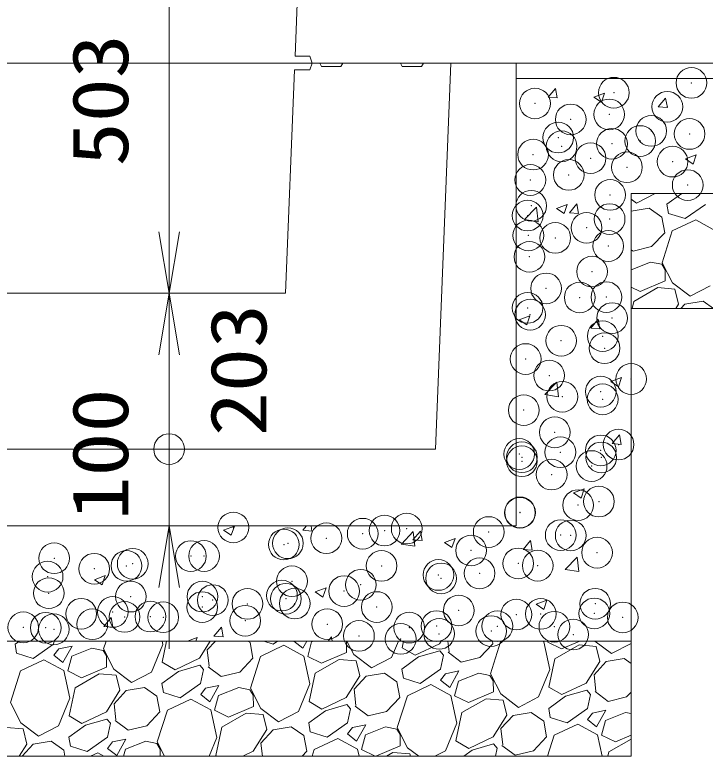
# Model space of a CAD drawing. Units: millimetres at full size. Extents: x 0 to 33600, y -55520 to -31760.
# Drawn here: x 17552 to 18451, y -50471 to -49505 of the extents above; entities that cross this region are included whole.
import ezdxf
from ezdxf.enums import TextEntityAlignment as Align

# ---------------------------------------------------------------- set-up
doc = ezdxf.new("R2010")
doc.units = ezdxf.units.MM
doc.header["$LTSCALE"] = 80.0044
doc.header["$PDMODE"] = 32
doc.header["$PDSIZE"] = 40
for name, color, linetype, lineweight in [('0_2', 4, 'Continuous', 13), ('寸法', 6, 'Continuous', 13), ('ﾊｯﾁﾝｸﾞ', 4, 'Continuous', 9)]:
    doc.layers.add(name, color=color, linetype=linetype, lineweight=lineweight)
doc.styles.add('ＭＳ ゴシック', font='')
doc.styles.get('ＭＳ ゴシック').set_extended_font_data('MS Gothic')

# ---------------------------------------------------------------- blocks, each defined once
blk = doc.blocks.new('open_arrow')
at = {"color": 0, "linetype": 'Continuous', "lineweight": -2}
blk.add_lwpolyline([(7.5, 1.25), (0, 0), (7.5, -1.25)], dxfattribs=at)
blk = doc.blocks.new('dimension_origin')
at = {"color": 0, "linetype": 'Continuous', "lineweight": -2}
blk.add_circle((0, 0), 1.25, dxfattribs=at)

msp = doc.modelspace()

# ---------------------------------------------------------------- linework, layer by layer
at = {"layer": '0_2', "color": 3}
for points in [[(16752, -49568), (20358, -49568), (20358, -47112), (16752, -47112)], [(17917.24, -49559), (17936.52, -49559), (17939.52, -49568), (17270.48, -49568), (17273.48, -49559), (17292.76, -49559), (17285, -49365), (17925, -49365)]]:
    msp.add_lwpolyline(points, close=True, dxfattribs=at)
msp.add_lwpolyline([(17109.96, -50071), (18100.04, -50071), (18120.04, -49568), (18084.38, -49568), (18081.88, -49572.5), (18056.88, -49572.5), (18054.38, -49568), (17979.38, -49568), (17976.88, -49572.5), (17951.88, -49572.5), (17949.38, -49568), (17939.52, -49568), (17936.52, -49577), (17916.52, -49577), (17905, -49868), (17305, -49868)], dxfattribs=at)
at = {"layer": '0_2', "color": 7}
for points in [[(20358, -49568), (18205, -49568), (18205, -49588), (20358, -49588)], [(16605, -49588), (16605, -49738), (16855, -49738), (16855, -50321), (18355, -50321), (18355, -49738), (20505, -49738), (20505, -49588), (18205, -49588), (18205, -50171), (17005, -50171), (17005, -49588)], [(18355, -49738), (20505, -49738), (20505, -49888), (18355, -49888)], [(16855, -50321), (18355, -50321), (18355, -50471), (16855, -50471)]]:
    msp.add_lwpolyline(points, close=True, dxfattribs=at)
at = {"layer": '寸法'}
for p, q in [((17753.33, -49365), (17753.33, -49868)), ((17753.33, -50071), (17753.33, -49868)), ((17753.33, -49991), (17753.33, -50331))]:
    msp.add_line(p, q, dxfattribs=at)
at = {"layer": 'ﾊｯﾁﾝｸﾞ'}
for p, q in [((18246.75, -49612.52), (18256.39, -49601.03)), ((18258.71, -49613.57), (18256.39, -49601.03)), ((18306.35, -49612.47), (18320.35, -49607.1)), ((18316.29, -49619.18), (18320.35, -49607.1)), ((18246.75, -49612.52), (18258.71, -49613.56)), ((18306.35, -49612.47), (18316.3, -49619.18)), ((18390.2, -49625.07), (18399.85, -49613.58)), ((18402.16, -49626.12), (18399.84, -49613.58)), ((18390.2, -49625.07), (18402.16, -49626.12)), ((18425.73, -49693), (18439.73, -49687.62)), ((18435.68, -49699.71), (18439.73, -49687.62)), ((18425.73, -49693), (18435.68, -49699.71)), ((18355, -49745.46), (18361.84, -49750.65)), ((18361.84, -49750.65), (18386.37, -49738)), ((18420.75, -49738), (18401.44, -49752.03)), ((18216.11, -49771.99), (18231.69, -49755.76)), ((18233.87, -49774.77), (18231.66, -49755.78)), ((18257.68, -49757.5), (18271.69, -49752.13)), ((18267.63, -49764.21), (18271.69, -49752.13)), ((18274.5, -49762.96), (18284.14, -49751.47)), ((18286.46, -49764), (18284.14, -49751.47)), ((18403.4, -49763.83), (18401.44, -49752.03)), ((18451.62, -49752.16), (18425.14, -49770.68)), ((18257.68, -49757.5), (18267.63, -49764.21)), ((18274.5, -49762.96), (18286.46, -49764)), ((18355, -49761.09), (18378.54, -49757.17)), ((18378.54, -49757.17), (18394.91, -49768.73)), ((18425.14, -49770.68), (18403.4, -49763.83)), ((18216.09, -49772.02), (18233.87, -49774.77)), ((18398.65, -49789.21), (18394.91, -49768.73)), ((18439.04, -49772.35), (18408.54, -49786.73)), ((18464.97, -49786.48), (18439.04, -49772.35)), ((18381.54, -49807.17), (18398.65, -49789.21)), ((18408.54, -49786.73), (18395.35, -49828.29)), ((18355, -49811.19), (18357.43, -49813.01)), ((18357.43, -49813.01), (18381.54, -49807.17)), ((18380.24, -49827.32), (18355, -49837.24)), ((18394.84, -49830.2), (18380.24, -49827.32)), ((18399.04, -49837.48), (18394.84, -49830.2)), ((18395.35, -49828.29), (18408.84, -49854.45)), ((18399.28, -49851.89), (18399.04, -49837.48)), ((18366.87, -49865.75), (18399.28, -49851.89)), ((18355, -49859.88), (18366.87, -49865.75)), ((18358.24, -49878.82), (18389.77, -49860.62)), ((18389.77, -49860.62), (18411.83, -49862.43)), ((18408.84, -49854.45), (18431.84, -49871.89)), ((18411.83, -49862.43), (18416.78, -49882.2)), ((18431.84, -49871.89), (18458, -49858.4)), ((18356.29, -49888), (18358.24, -49878.82)), ((18416.78, -49882.2), (18413.11, -49888)), ((18424.94, -49882.34), (18448.54, -49878.41)), ((18448.54, -49878.41), (18462.12, -49888)), ((18419.73, -49888), (18424.94, -49882.34)), ((18209.02, -49902.53), (18223.02, -49897.16)), ((18218.97, -49909.24), (18223.02, -49897.16)), ((18209.02, -49902.53), (18218.97, -49909.24)), ((18302.25, -49913.4), (18311.89, -49901.91)), ((18314.21, -49914.44), (18311.89, -49901.91)), ((18302.25, -49913.4), (18314.21, -49914.44)), ((18328.4, -49983.06), (18342.41, -49977.68)), ((18338.35, -49989.77), (18342.41, -49977.68)), ((18242.63, -49999.92), (18258.2, -49983.68)), ((18260.39, -50002.7), (18258.18, -49983.71)), ((18328.4, -49983.06), (18338.35, -49989.77)), ((18242.6, -49999.94), (18260.39, -50002.7)), ((18330, -50063.83), (18339.64, -50052.34)), ((18341.96, -50064.88), (18339.64, -50052.34)), ((18330, -50063.83), (18341.96, -50064.88)), ((18279.74, -50128.09), (18293.74, -50122.71)), ((18289.69, -50134.8), (18293.74, -50122.71)), ((18279.74, -50128.09), (18289.69, -50134.8)), ((17824.27, -50176.58), (17838.27, -50171.2)), ((17834.22, -50183.29), (17838.27, -50171.2)), ((17927.4, -50176.62), (17932.11, -50171)), ((17939.35, -50177.67), (17938.12, -50171)), ((17824.27, -50176.58), (17834.22, -50183.29)), ((17927.4, -50176.62), (17939.35, -50177.67)), ((18055.69, -50194.74), (18071.27, -50178.51)), ((18070.85, -50189.17), (18080.49, -50177.68)), ((18073.46, -50197.52), (18071.25, -50178.53)), ((18082.8, -50190.22), (18080.49, -50177.68)), ((18070.85, -50189.17), (18082.8, -50190.22)), ((18111.69, -50192.59), (18125.7, -50187.22)), ((18121.64, -50199.3), (18125.7, -50187.22)), ((18214.3, -50201.72), (18223.94, -50190.23)), ((18226.25, -50202.77), (18223.94, -50190.23)), ((18055.67, -50194.77), (18073.46, -50197.53)), ((18111.69, -50192.59), (18121.64, -50199.3)), ((18214.3, -50201.72), (18226.25, -50202.77)), ((18269.14, -50227.85), (18284.72, -50211.61)), ((18286.9, -50230.63), (18284.69, -50211.63)), ((18269.12, -50227.87), (18286.9, -50230.63)), ((17656.22, -50241.08), (17670.23, -50235.71)), ((17666.17, -50247.79), (17670.23, -50235.71)), ((17656.22, -50241.08), (17666.17, -50247.79)), ((17943.65, -50257.1), (17957.65, -50251.72)), ((17943.65, -50257.1), (17953.6, -50263.81)), ((17953.6, -50263.81), (17957.65, -50251.72)), ((18231.08, -50273.12), (18245.08, -50267.74)), ((18241.02, -50279.83), (18245.08, -50267.74)), ((18231.08, -50273.12), (18241.02, -50279.83)), ((17668.24, -50301.96), (17677.88, -50290.47)), ((17680.2, -50303.01), (17677.88, -50290.47)), ((17668.24, -50301.96), (17680.2, -50303)), ((17811.69, -50314.51), (17821.34, -50303.02)), ((17823.65, -50315.56), (17821.34, -50303.02)), ((17777.19, -50321), (17789.61, -50316.23)), ((17788.01, -50321), (17789.61, -50316.23)), ((17811.69, -50314.51), (17823.65, -50315.56)), ((17960.23, -50321), (17964.79, -50315.57)), ((17965.79, -50321), (17964.79, -50315.57)), ((17558.28, -50321), (17552.73, -50325.03)), ((17554.7, -50336.83), (17552.73, -50325.03)), ((17602.92, -50325.16), (17576.43, -50343.68)), ((17603.8, -50321), (17602.92, -50325.16)), ((17671.16, -50321), (17667.89, -50331.29)), ((17730.54, -50361.4), (17745.31, -50325.39)), ((17744.2, -50348.66), (17750.08, -50321)), ((17745.31, -50325.39), (17744.36, -50321)), ((17806.89, -50321), (17792.8, -50343.24)), ((17802.82, -50332.6), (17813.51, -50321)), ((17855.9, -50321), (17858.7, -50322.97)), ((17862.43, -50343.45), (17858.7, -50322.97)), ((17888.92, -50324.92), (17876.47, -50321)), ((17894.53, -50321), (17888.92, -50324.92)), ((17915.88, -50321), (17927.49, -50330.14)), ((17927.49, -50330.14), (17932.57, -50321)), ((17938.92, -50321.92), (17933.79, -50341.05)), ((17941.27, -50321), (17938.92, -50321.92)), ((17984.07, -50321.72), (17983.65, -50321)), ((17984.3, -50336.13), (17984.07, -50321.72)), ((17984.74, -50321), (17993.87, -50338.7)), ((18043.03, -50342.64), (18051.91, -50321)), ((18056.69, -50329.91), (18058.58, -50321)), ((18105.29, -50324.48), (18073.58, -50339.56)), ((18107.49, -50321), (18105.29, -50324.48)), ((18117.84, -50335.02), (18116.16, -50321)), ((18157.81, -50342.65), (18174.92, -50324.69)), ((18184.81, -50322.22), (18171.62, -50363.78)), ((18174.92, -50324.69), (18174.25, -50321)), ((18187.39, -50321), (18184.81, -50322.22)), ((18241.24, -50321.97), (18239.47, -50321)), ((18249.04, -50357.88), (18241.24, -50321.97)), ((18246.63, -50321), (18246.28, -50322.29)), ((18246.28, -50322.29), (18264.38, -50331.24)), ((18255.76, -50344.3), (18287.28, -50326.1)), ((18264.38, -50331.24), (18288.32, -50321)), ((18287.28, -50326.1), (18309.34, -50327.91)), ((18307.75, -50321), (18329.35, -50337.38)), ((18329.35, -50337.38), (18355, -50324.15)), ((17609.54, -50331.03), (17603.16, -50339.57)), ((17626.89, -50327.48), (17609.54, -50331.03)), ((17615.01, -50348.89), (17626.89, -50327.48)), ((17652.78, -50330.32), (17626.43, -50340.68)), ((17667.38, -50333.2), (17652.78, -50330.32)), ((17671.58, -50340.48), (17667.38, -50333.2)), ((17667.89, -50331.29), (17681.38, -50357.45)), ((17805.35, -50353.77), (17802.82, -50332.6)), ((17902.82, -50326.6), (17872.32, -50340.97)), ((17928.76, -50340.72), (17902.82, -50326.6)), ((17951.89, -50350), (17984.3, -50336.13)), ((18073.58, -50339.56), (18056.69, -50329.91)), ((18105.85, -50333.86), (18078.1, -50341.79)), ((18110.56, -50339.22), (18105.85, -50333.86)), ((18116.62, -50335.72), (18133.7, -50348.49)), ((18309.34, -50327.91), (18314.29, -50347.69)), ((17576.43, -50343.68), (17554.7, -50336.83)), ((17590.33, -50345.35), (17559.83, -50359.73)), ((17616.27, -50359.48), (17590.33, -50345.35)), ((17603.16, -50339.57), (17615.01, -50348.89)), ((17626.43, -50340.68), (17621.31, -50359.8)), ((17671.82, -50354.89), (17671.58, -50340.48)), ((17792.8, -50343.24), (17761.09, -50358.31)), ((17845.32, -50361.41), (17862.43, -50343.45)), ((17872.32, -50340.97), (17859.14, -50382.53)), ((17936.56, -50376.63), (17928.76, -50340.72)), ((17933.79, -50341.05), (17951.89, -50350)), ((17943.27, -50363.06), (17974.79, -50344.86)), ((17974.79, -50344.86), (17996.85, -50346.67)), ((17993.87, -50338.7), (18016.87, -50356.13)), ((18016.87, -50356.13), (18043.03, -50342.64)), ((18078.1, -50341.79), (18056.46, -50357.52)), ((18110.56, -50339.22), (18106.65, -50357.64)), ((18133.7, -50348.49), (18157.81, -50342.65)), ((18247.93, -50381.15), (18255.76, -50344.3)), ((18322.45, -50347.83), (18346.05, -50343.9)), ((18346.05, -50343.9), (18355, -50350.22)), ((17639.41, -50368.75), (17671.82, -50354.89)), ((17761.09, -50358.31), (17744.2, -50348.66)), ((17793.36, -50352.61), (17765.61, -50360.55)), ((17798.08, -50357.97), (17793.36, -50352.61)), ((17804.14, -50354.47), (17821.21, -50367.25)), ((17996.85, -50346.67), (18001.8, -50366.44)), ((18314.29, -50347.69), (18296.53, -50375.72)), ((18306.56, -50365.09), (18322.45, -50347.83)), ((17559.83, -50359.73), (17546.65, -50401.29)), ((17624.07, -50395.39), (17616.27, -50359.48)), ((17621.31, -50359.8), (17639.41, -50368.75)), ((17630.78, -50381.82), (17662.31, -50363.62)), ((17662.31, -50363.62), (17684.37, -50365.43)), ((17681.38, -50357.45), (17704.38, -50374.89)), ((17704.38, -50374.89), (17730.54, -50361.4)), ((17765.61, -50360.55), (17743.98, -50376.28)), ((17798.08, -50357.97), (17794.16, -50376.4)), ((17821.21, -50367.25), (17845.32, -50361.41)), ((17935.45, -50399.91), (17943.27, -50363.06)), ((18009.97, -50366.58), (18033.57, -50362.66)), ((18033.57, -50362.66), (18049.94, -50374.22)), ((18058.43, -50369.32), (18056.46, -50357.52)), ((18106.65, -50357.64), (18080.16, -50376.17)), ((18113.28, -50363.52), (18106.89, -50372.05)), ((18130.62, -50359.97), (18113.28, -50363.52)), ((18118.74, -50381.38), (18130.62, -50359.97)), ((18156.51, -50362.8), (18130.16, -50373.17)), ((18171.11, -50365.69), (18156.51, -50362.8)), ((18171.62, -50363.78), (18185.11, -50389.94)), ((18234.27, -50393.89), (18249.04, -50357.88)), ((18309.08, -50386.26), (18306.56, -50365.09)), ((17684.37, -50365.43), (17689.32, -50385.2)), ((18001.8, -50366.44), (17984.04, -50394.48)), ((17994.07, -50383.84), (18009.97, -50366.58)), ((18053.68, -50394.69), (18049.94, -50374.22)), ((18080.16, -50376.17), (18058.43, -50369.32)), ((18106.89, -50372.05), (18118.74, -50381.38)), ((18130.16, -50373.17), (18125.04, -50392.29)), ((18175.31, -50372.97), (18171.11, -50365.69)), ((18175.55, -50387.38), (18175.31, -50372.97)), ((17622.96, -50418.66), (17630.78, -50381.82)), ((17697.48, -50385.34), (17721.08, -50381.41)), ((17721.08, -50381.41), (17737.45, -50392.97)), ((17745.94, -50388.07), (17743.98, -50376.28)), ((17794.16, -50376.4), (17767.68, -50394.92)), ((17800.79, -50382.27), (17794.4, -50390.81)), ((17818.14, -50378.72), (17800.79, -50382.27)), ((17806.25, -50400.14), (17818.14, -50378.72)), ((17844.02, -50381.56), (17817.68, -50391.92)), ((17858.62, -50384.45), (17844.02, -50381.56)), ((17862.82, -50391.72), (17858.62, -50384.45)), ((17859.14, -50382.53), (17872.62, -50408.7)), ((17921.78, -50412.64), (17936.56, -50376.63)), ((17996.59, -50405.02), (17994.07, -50383.84)), ((18094.06, -50377.84), (18063.57, -50392.22)), ((18120, -50391.97), (18094.06, -50377.84)), ((18264.82, -50390.8), (18247.93, -50381.15)), ((18296.53, -50375.72), (18264.82, -50390.8)), ((17689.32, -50385.2), (17671.56, -50413.24)), ((17681.58, -50402.6), (17697.48, -50385.34)), ((17741.19, -50413.45), (17737.45, -50392.97)), ((17767.68, -50394.92), (17745.94, -50388.07)), ((17794.4, -50390.81), (17806.25, -50400.14)), ((17817.68, -50391.92), (17812.55, -50411.05)), ((17863.06, -50406.13), (17862.82, -50391.72)), ((18063.57, -50392.22), (18050.38, -50433.78)), ((18127.8, -50427.88), (18120, -50391.97)), ((18125.04, -50392.29), (18143.14, -50401.24)), ((18143.14, -50401.24), (18175.55, -50387.38)), ((18185.11, -50389.94), (18208.11, -50407.38)), ((18208.11, -50407.38), (18234.27, -50393.89)), ((18269.34, -50393.04), (18247.71, -50408.76)), ((18297.09, -50385.1), (18269.34, -50393.04)), ((18301.81, -50390.46), (18297.09, -50385.1)), ((18301.81, -50390.46), (18297.89, -50408.89)), ((18307.87, -50386.96), (18324.94, -50399.74)), ((18324.94, -50399.74), (18349.05, -50393.9)), ((18349.05, -50393.9), (18355, -50387.66)), ((17546.65, -50401.29), (17560.14, -50427.45)), ((17609.3, -50431.4), (17624.07, -50395.39)), ((17684.11, -50423.77), (17681.58, -50402.6)), ((17781.58, -50396.6), (17751.08, -50410.97)), ((17807.51, -50410.72), (17781.58, -50396.6)), ((17952.33, -50409.56), (17935.45, -50399.91)), ((17984.04, -50394.48), (17952.33, -50409.56)), ((18036.57, -50412.65), (18053.68, -50394.69)), ((18134.51, -50414.3), (18166.04, -50396.1)), ((18166.04, -50396.1), (18188.1, -50397.91)), ((18188.1, -50397.91), (18193.05, -50417.69)), ((17671.56, -50413.24), (17639.85, -50428.31)), ((17724.08, -50431.41), (17741.19, -50413.45)), ((17751.08, -50410.97), (17737.89, -50452.53)), ((17815.31, -50446.63), (17807.51, -50410.72)), ((17812.55, -50411.05), (17830.65, -50420)), ((17830.65, -50420), (17863.06, -50406.13)), ((17872.62, -50408.7), (17895.62, -50426.13)), ((17895.62, -50426.13), (17921.78, -50412.64)), ((17956.86, -50411.79), (17935.22, -50427.52)), ((17984.61, -50403.86), (17956.86, -50411.79)), ((17989.32, -50409.22), (17984.61, -50403.86)), ((17989.32, -50409.22), (17985.41, -50427.64)), ((17995.38, -50405.72), (18012.46, -50418.49)), ((18012.46, -50418.49), (18036.57, -50412.65)), ((18249.67, -50420.56), (18247.71, -50408.76)), ((18297.89, -50408.89), (18271.41, -50427.41)), ((18321.87, -50411.21), (18304.52, -50414.76)), ((18309.98, -50432.62), (18321.87, -50411.21)), ((17639.85, -50428.31), (17622.96, -50418.66)), ((17672.12, -50422.61), (17644.37, -50430.55)), ((17676.83, -50427.97), (17672.12, -50422.61)), ((17822.03, -50433.06), (17853.55, -50414.86)), ((17853.55, -50414.86), (17875.61, -50416.67)), ((17875.61, -50416.67), (17880.56, -50436.44)), ((18126.69, -50451.15), (18134.51, -50414.3)), ((18193.05, -50417.69), (18175.29, -50445.72)), ((18185.31, -50435.09), (18201.21, -50417.83)), ((18201.21, -50417.83), (18224.81, -50413.9)), ((18224.81, -50413.9), (18241.18, -50425.46)), ((18271.41, -50427.41), (18249.67, -50420.56)), ((18304.52, -50414.76), (18298.13, -50423.3)), ((18347.75, -50414.05), (18321.41, -50424.41)), ((18355, -50415.48), (18347.75, -50414.05)), ((17560.14, -50427.45), (17583.14, -50444.89)), ((17583.14, -50444.89), (17609.3, -50431.4)), ((17644.37, -50430.55), (17622.73, -50446.28)), ((17676.83, -50427.97), (17672.92, -50446.4)), ((17682.89, -50424.47), (17699.97, -50437.25)), ((17699.97, -50437.25), (17724.08, -50431.41)), ((17888.72, -50436.58), (17912.32, -50432.66)), ((17912.32, -50432.66), (17928.7, -50444.22)), ((17937.18, -50439.32), (17935.22, -50427.52)), ((17985.41, -50427.64), (17958.92, -50446.17)), ((18009.38, -50429.97), (17992.03, -50433.52)), ((17997.49, -50451.38), (18009.38, -50429.97)), ((18035.27, -50432.8), (18008.92, -50443.17)), ((18049.87, -50435.69), (18035.27, -50432.8)), ((18113.03, -50463.89), (18127.8, -50427.88)), ((18244.92, -50445.94), (18241.18, -50425.46)), ((18285.31, -50429.09), (18254.81, -50443.46)), ((18311.24, -50443.21), (18285.31, -50429.09)), ((18298.13, -50423.3), (18309.98, -50432.62)), ((18321.41, -50424.41), (18316.28, -50443.53)), ((17541.06, -50433.62), (17563.12, -50435.43)), ((17563.12, -50435.43), (17568.07, -50455.2)), ((17814.2, -50469.91), (17822.03, -50433.06)), ((17880.56, -50436.44), (17862.8, -50464.48)), ((17872.82, -50453.84), (17888.72, -50436.58)), ((17958.92, -50446.17), (17937.18, -50439.32)), ((17992.03, -50433.52), (17985.64, -50442.05)), ((17985.64, -50442.05), (17997.49, -50451.38)), ((18054.07, -50442.97), (18049.87, -50435.69)), ((18050.38, -50433.78), (18063.87, -50459.94)), ((18187.84, -50456.26), (18185.31, -50435.09)), ((17576.24, -50455.34), (17599.84, -50451.41)), ((17599.84, -50451.41), (17616.21, -50462.97)), ((17624.7, -50458.07), (17622.73, -50446.28)), ((17672.92, -50446.4), (17646.43, -50464.92)), ((17696.89, -50448.72), (17679.54, -50452.27)), ((17685.01, -50470.14), (17696.89, -50448.72)), ((17722.78, -50451.56), (17696.43, -50461.92)), ((17737.38, -50454.45), (17722.78, -50451.56)), ((17805.32, -50471), (17815.31, -50446.63)), ((17932.43, -50464.69), (17928.7, -50444.22)), ((17972.82, -50447.84), (17942.32, -50462.22)), ((17998.76, -50461.97), (17972.82, -50447.84)), ((18008.92, -50443.17), (18003.79, -50462.29)), ((18054.3, -50457.38), (18054.07, -50442.97)), ((18143.58, -50460.8), (18126.69, -50451.15)), ((18175.29, -50445.72), (18143.58, -50460.8)), ((18227.81, -50463.9), (18244.92, -50445.94)), ((18254.81, -50443.46), (18246.07, -50471)), ((18317.28, -50471), (18311.24, -50443.21)), ((18316.28, -50443.53), (18334.38, -50452.48)), ((18325.76, -50465.55), (18355, -50448.66)), ((18334.38, -50452.48), (18355, -50443.66)), ((17568.07, -50455.2), (17558.07, -50471)), ((17561.81, -50471), (17576.24, -50455.34)), ((17646.43, -50464.92), (17624.7, -50458.07)), ((17679.54, -50452.27), (17673.16, -50460.81)), ((17673.16, -50460.81), (17685.01, -50470.14)), ((17741.58, -50461.72), (17737.38, -50454.45)), ((17737.89, -50452.53), (17747.41, -50471)), ((17741.73, -50471), (17741.58, -50461.72)), ((17874.87, -50471), (17872.82, -50453.84)), ((18022.46, -50471), (18054.3, -50457.38)), ((18063.87, -50459.94), (18078.46, -50471)), ((18175.85, -50455.1), (18148.1, -50463.04)), ((18180.56, -50460.46), (18175.85, -50455.1)), ((18180.56, -50460.46), (18178.32, -50471)), ((18186.62, -50456.96), (18203.7, -50469.74)), ((17617.67, -50471), (17616.21, -50462.97)), ((17660.33, -50466.6), (17650.99, -50471)), ((17668.42, -50471), (17660.33, -50466.6)), ((17696.43, -50461.92), (17694, -50471)), ((17816.11, -50471), (17814.2, -50469.91)), ((17862.8, -50464.48), (17849.09, -50471)), ((17926.43, -50471), (17932.43, -50464.69)), ((17942.32, -50462.22), (17939.53, -50471)), ((18000.72, -50471), (17998.76, -50461.97)), ((18003.79, -50462.29), (18021.41, -50471)), ((18036.31, -50471), (18044.79, -50466.1)), ((18044.79, -50466.1), (18066.85, -50467.91)), ((18066.85, -50467.91), (18067.63, -50471)), ((18099.23, -50471), (18113.03, -50463.89)), ((18148.1, -50463.04), (18137.14, -50471)), ((18203.7, -50469.74), (18227.81, -50463.9)), ((18324.6, -50471), (18325.76, -50465.55))]:
    msp.add_line(p, q, dxfattribs=at)
for p in [(18433.44, -49593.86), (18332.41, -49606.66), (18229.73, -49620.74), (18402.05, -49624.95), (18276.24, -49641.51), (18326.31, -49634.92), (18381.02, -49656.5), (18431, -49660.44), (18259.94, -49665.11), (18366.71, -49669.62), (18264.38, -49676.52), (18329.98, -49673.24), (18227.29, -49687.32), (18302.11, -49691.98), (18408.88, -49696.49), (18349.44, -49703.83), (18273.69, -49713.8), (18223.63, -49720.39), (18428.57, -49727.02), (18327.55, -49739.82), (18224.86, -49753.9), (18220.15, -49766.77), (18326.92, -49771.29), (18296.83, -49782.71), (18221.08, -49792.69), (18256.12, -49795.85), (18325.12, -49806.4), (18222.43, -49820.48), (18304.04, -49839.76), (18244.21, -49861.6), (18322.69, -49872.98), (18287.97, -49873.48), (18220, -49887.06), (18223.38, -49895.84), (18330.14, -49900.35), (18263.79, -49929.78), (18317.91, -49923.85), (18320.25, -49939.56), (18217.57, -49953.64), (18248.18, -49975.15), (18354.94, -49979.66), (18315.36, -49996.14), (18265.29, -50002.73), (18317.82, -50006.13), (18215.13, -50020.22), (18255.53, -50049.11), (18338.5, -50065.05), (18262.75, -50075.02), (18315.39, -50072.71), (18209.23, -50077.35), (18212.68, -50081.61), (18316, -50081.86), (18212.7, -50086.8), (18303.46, -50093.02), (18251.4, -50104.21), (18312.96, -50139.29), (18210.27, -50153.37), (18285.88, -50143.93), (18210.13, -50153.9), (17836.91, -50173.11), (18005.37, -50181.17), (18033.76, -50177.12), (18062.68, -50174.5), (18169.44, -50179.01), (17958.01, -50187.1), (18263.2, -50183.03), (18276.21, -50183.52), (17902.68, -50195.26), (17907.94, -50193.69), (17781.63, -50210.32), (17798.81, -50210.25), (18146.56, -50203.05), (18310.53, -50205.87), (17603.63, -50213.15), (17705.89, -50220.29), (18207.84, -50219.95), (17655.82, -50226.88), (17697.79, -50223.05), (18029.93, -50223.08), (18233.27, -50222.81), (17595.1, -50237.14), (18103.96, -50234.95), (18107.45, -50239.38), (18157.52, -50232.79), (17913.29, -50243.1), (18002.94, -50247.75), (17596.67, -50258.65), (17981.14, -50256.01), (17703.44, -50263.16), (17796.65, -50263.12), (17810.2, -50267.67), (17900.25, -50261.83), (17905.4, -50265.98), (17796.38, -50276.83), (17855.33, -50272.57), (17916.97, -50272.18), (18023.73, -50276.7), (18308.09, -50272.45), (17638.84, -50285.52), (17680.01, -50283.14), (18130.5, -50281.21), (18205.41, -50286.53), (18237.26, -50285.72), (18306.96, -50285.07), (17695.35, -50289.63), (17729.02, -50289.2), (17745.61, -50290.03), (17852.37, -50294.54), (18344.02, -50290.23), (17563.38, -50303.16), (17592.67, -50303.72), (17603.2, -50305.76), (17653.27, -50299.17), (17959.14, -50299.05), (18065.9, -50303.56), (18101.53, -50301.53), (18180.65, -50301.7), (18254.94, -50302.37), (18000.51, -50314.33), (18104.91, -50311.67), (18172.67, -50308.07), (18279.43, -50312.58), (18054.84, -50318.26)]:
    msp.add_point(p, dxfattribs=at)

# ---------------------------------------------------------------- block references
at = {"layer": '寸法'}
for name, p, xscale, yscale, rotation in [('open_arrow', (17753.33, -49868), 10.7, 10.7, 90), ('open_arrow', (17753.33, -49868), 10.7, 10.7, 270), ('dimension_origin', (17753.33, -50071), 16, 16, 90), ('dimension_origin', (17753.33, -50071), 16, 16, 90), ('open_arrow', (17753.33, -50171), 10.7, 10.7, 270)]:
    msp.add_blockref(name, p, dxfattribs=dict(at, xscale=xscale, yscale=yscale, rotation=rotation))

# ---------------------------------------------------------------- texts
at = {"layer": '寸法', "style": 'ＭＳ ゴシック', "width": 1.15}
for s, p in [('503', (17663.33, -49616.5)), ('203', (17843.33, -49968)), ('100', (17663.33, -50078))]:
    msp.add_text(s, height=73.31, rotation=90, dxfattribs=at).set_placement(p, align=Align.MIDDLE_CENTER)

doc.saveas('drawing.dxf')
